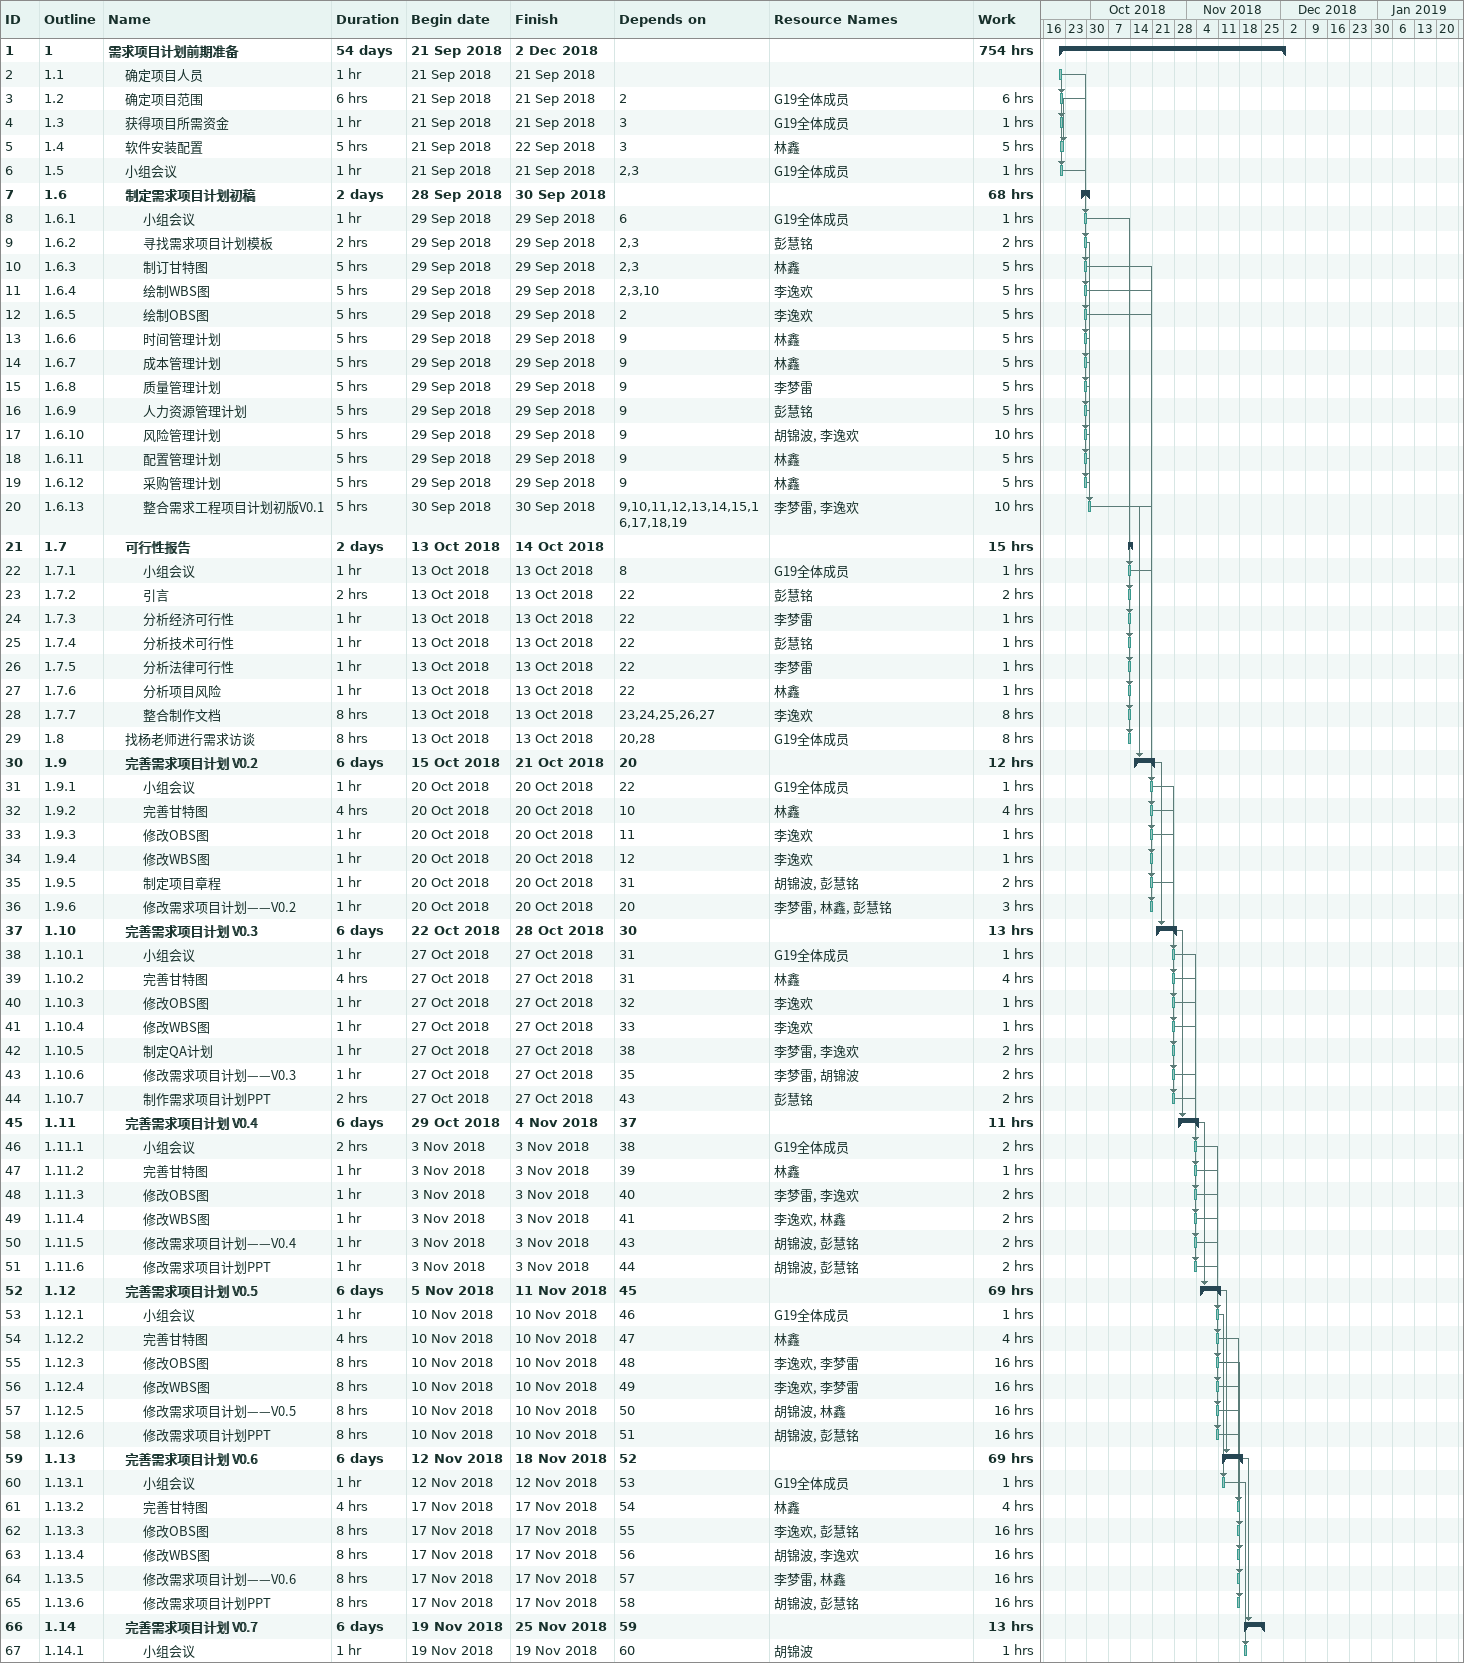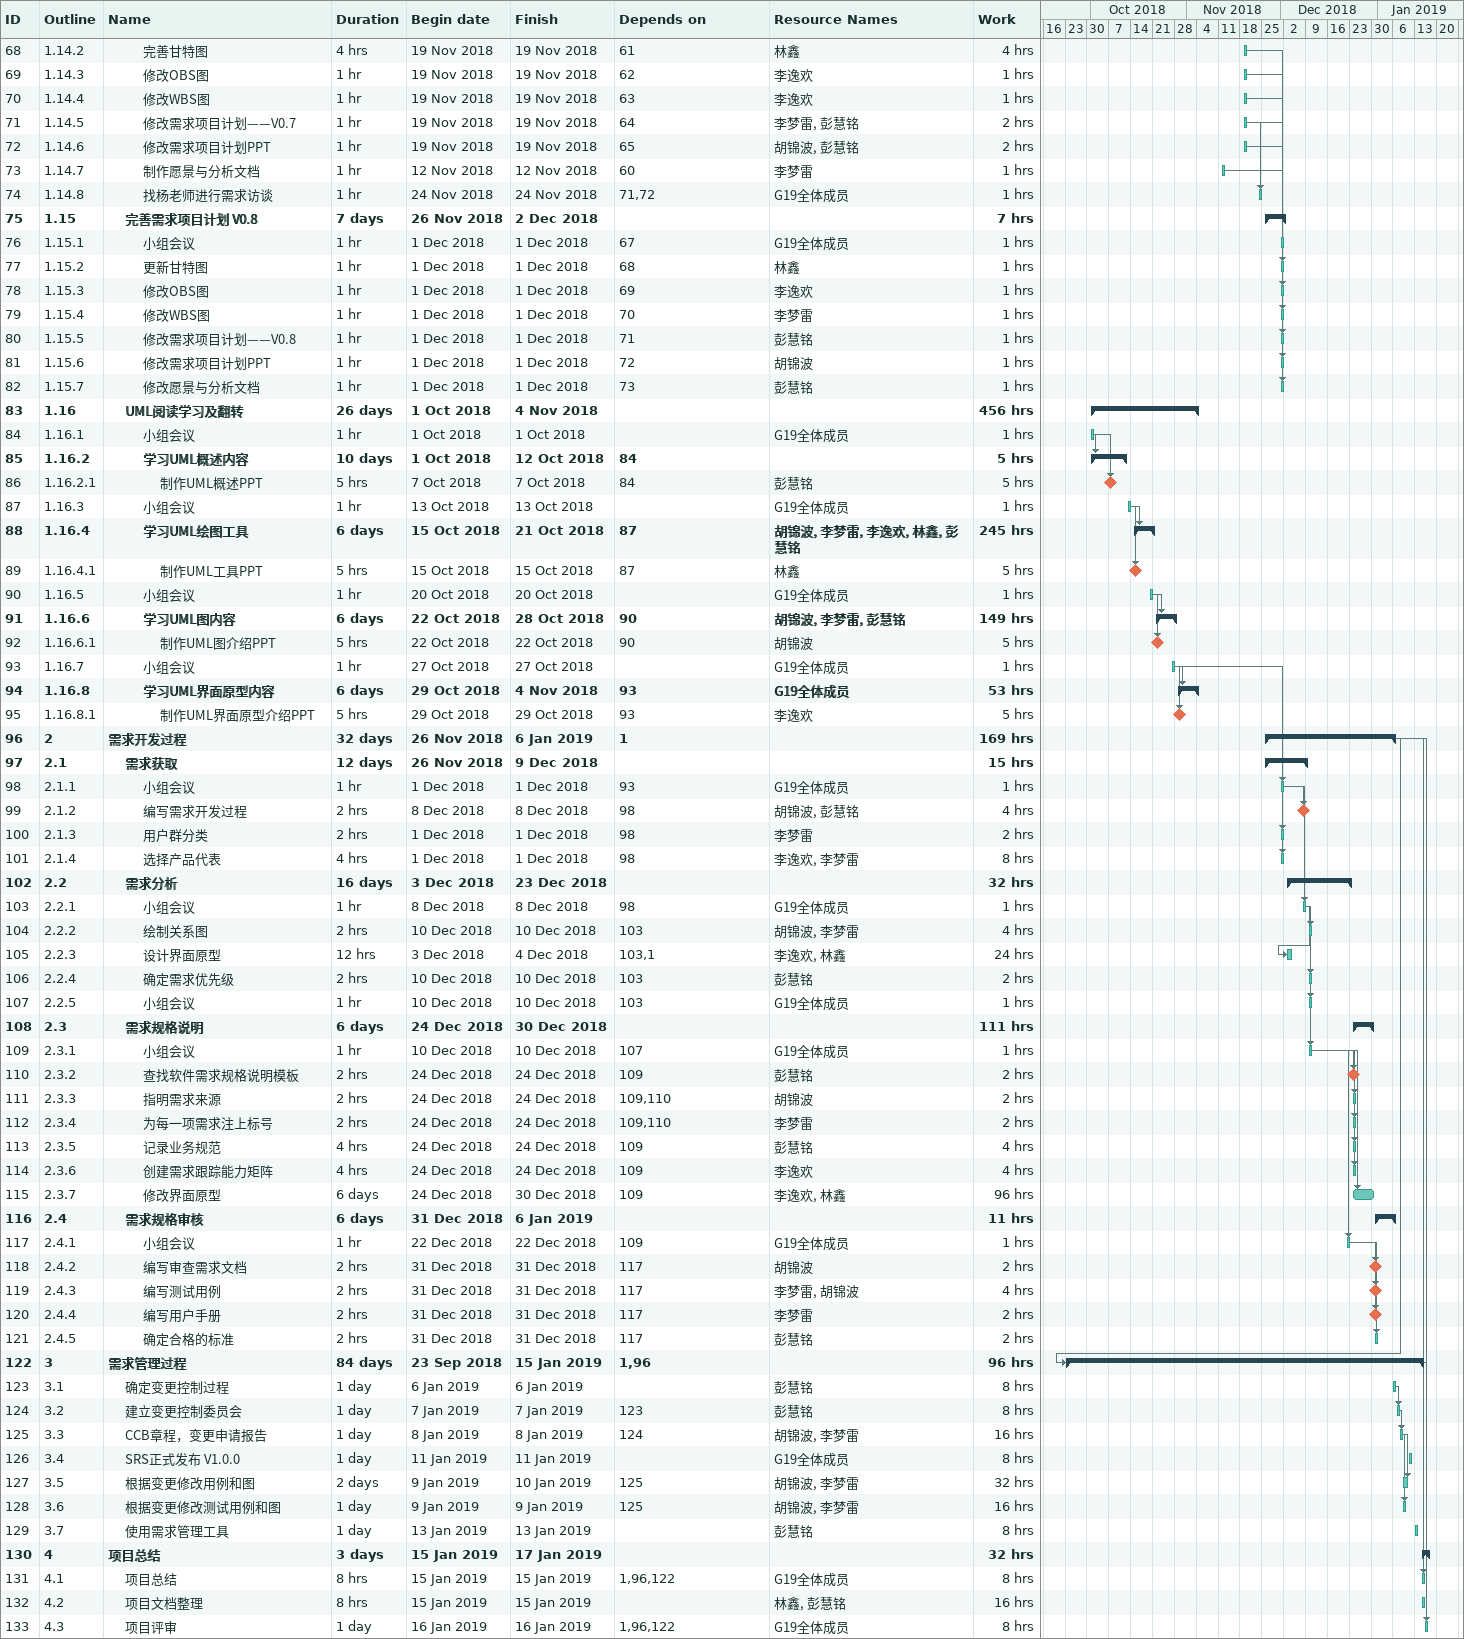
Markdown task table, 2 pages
| ID | WBS | Task | Duration | Start | Finish | Predecessors | Resources | Work (h) |
|---|---|---|---|---|---|---|---|---|
| 1 | 1 | **需求项目计划前期准备** | 54d | 2018-09-21 | 2018-12-02 |  |  | 754 |
| 2 | 1.1 | 确定项目人员 | 1h | 2018-09-21 | 2018-09-21 |  |  |  |
| 3 | 1.2 | 确定项目范围 | 6h | 2018-09-21 | 2018-09-21 | 2 | G19全体成员 | 6 |
| 4 | 1.3 | 获得项目所需资金 | 1h | 2018-09-21 | 2018-09-21 | 3 | G19全体成员 | 1 |
| 5 | 1.4 | 软件安装配置 | 5h | 2018-09-21 | 2018-09-22 | 3 | 林鑫 | 5 |
| 6 | 1.5 | 小组会议 | 1h | 2018-09-21 | 2018-09-21 | 2, 3 | G19全体成员 | 1 |
| 7 | 1.6 | **制定需求项目计划初稿** | 2d | 2018-09-28 | 2018-09-30 |  |  | 68 |
| 8 | 1.6.1 | 小组会议 | 1h | 2018-09-29 | 2018-09-29 | 6 | G19全体成员 | 1 |
| 9 | 1.6.2 | 寻找需求项目计划模板 | 2h | 2018-09-29 | 2018-09-29 | 2, 3 | 彭慧铭 | 2 |
| 10 | 1.6.3 | 制订甘特图 | 5h | 2018-09-29 | 2018-09-29 | 2, 3 | 林鑫 | 5 |
| 11 | 1.6.4 | 绘制WBS图 | 5h | 2018-09-29 | 2018-09-29 | 2, 3, 10 | 李逸欢 | 5 |
| 12 | 1.6.5 | 绘制OBS图 | 5h | 2018-09-29 | 2018-09-29 | 2 | 李逸欢 | 5 |
| 13 | 1.6.6 | 时间管理计划 | 5h | 2018-09-29 | 2018-09-29 | 9 | 林鑫 | 5 |
| 14 | 1.6.7 | 成本管理计划 | 5h | 2018-09-29 | 2018-09-29 | 9 | 林鑫 | 5 |
| 15 | 1.6.8 | 质量管理计划 | 5h | 2018-09-29 | 2018-09-29 | 9 | 李梦雷 | 5 |
| 16 | 1.6.9 | 人力资源管理计划 | 5h | 2018-09-29 | 2018-09-29 | 9 | 彭慧铭 | 5 |
| 17 | 1.6.10 | 风险管理计划 | 5h | 2018-09-29 | 2018-09-29 | 9 | 胡锦波, 李逸欢 | 10 |
| 18 | 1.6.11 | 配置管理计划 | 5h | 2018-09-29 | 2018-09-29 | 9 | 林鑫 | 5 |
| 19 | 1.6.12 | 采购管理计划 | 5h | 2018-09-29 | 2018-09-29 | 9 | 林鑫 | 5 |
| 20 | 1.6.13 | 整合需求工程项目计划初版V0.1 | 5h | 2018-09-30 | 2018-09-30 | 9, 10, 11, 12, 13, 14, 15, 16, 17, 18, 19 | 李梦雷, 李逸欢 | 10 |
| 21 | 1.7 | **可行性报告** | 2d | 2018-10-13 | 2018-10-14 |  |  | 15 |
| 22 | 1.7.1 | 小组会议 | 1h | 2018-10-13 | 2018-10-13 | 8 | G19全体成员 | 1 |
| 23 | 1.7.2 | 引言 | 2h | 2018-10-13 | 2018-10-13 | 22 | 彭慧铭 | 2 |
| 24 | 1.7.3 | 分析经济可行性 | 1h | 2018-10-13 | 2018-10-13 | 22 | 李梦雷 | 1 |
| 25 | 1.7.4 | 分析技术可行性 | 1h | 2018-10-13 | 2018-10-13 | 22 | 彭慧铭 | 1 |
| 26 | 1.7.5 | 分析法律可行性 | 1h | 2018-10-13 | 2018-10-13 | 22 | 李梦雷 | 1 |
| 27 | 1.7.6 | 分析项目风险 | 1h | 2018-10-13 | 2018-10-13 | 22 | 林鑫 | 1 |
| 28 | 1.7.7 | 整合制作文档 | 8h | 2018-10-13 | 2018-10-13 | 23, 24, 25, 26, 27 | 李逸欢 | 8 |
| 29 | 1.8 | 找杨老师进行需求访谈 | 8h | 2018-10-13 | 2018-10-13 | 20, 28 | G19全体成员 | 8 |
| 30 | 1.9 | **完善需求项目计划 V0.2** | 6d | 2018-10-15 | 2018-10-21 | 20 |  | 12 |
| 31 | 1.9.1 | 小组会议 | 1h | 2018-10-20 | 2018-10-20 | 22 | G19全体成员 | 1 |
| 32 | 1.9.2 | 完善甘特图 | 4h | 2018-10-20 | 2018-10-20 | 10 | 林鑫 | 4 |
| 33 | 1.9.3 | 修改OBS图 | 1h | 2018-10-20 | 2018-10-20 | 11 | 李逸欢 | 1 |
| 34 | 1.9.4 | 修改WBS图 | 1h | 2018-10-20 | 2018-10-20 | 12 | 李逸欢 | 1 |
| 35 | 1.9.5 | 制定项目章程 | 1h | 2018-10-20 | 2018-10-20 | 31 | 胡锦波, 彭慧铭 | 2 |
| 36 | 1.9.6 | 修改需求项目计划——V0.2 | 1h | 2018-10-20 | 2018-10-20 | 20 | 李梦雷, 林鑫, 彭慧铭 | 3 |
| 37 | 1.10 | **完善需求项目计划 V0.3** | 6d | 2018-10-22 | 2018-10-28 | 30 |  | 13 |
| 38 | 1.10.1 | 小组会议 | 1h | 2018-10-27 | 2018-10-27 | 31 | G19全体成员 | 1 |
| 39 | 1.10.2 | 完善甘特图 | 4h | 2018-10-27 | 2018-10-27 | 31 | 林鑫 | 4 |
| 40 | 1.10.3 | 修改OBS图 | 1h | 2018-10-27 | 2018-10-27 | 32 | 李逸欢 | 1 |
| 41 | 1.10.4 | 修改WBS图 | 1h | 2018-10-27 | 2018-10-27 | 33 | 李逸欢 | 1 |
| 42 | 1.10.5 | 制定QA计划 | 1h | 2018-10-27 | 2018-10-27 | 38 | 李梦雷, 李逸欢 | 2 |
| 43 | 1.10.6 | 修改需求项目计划——V0.3 | 1h | 2018-10-27 | 2018-10-27 | 35 | 李梦雷, 胡锦波 | 2 |
| 44 | 1.10.7 | 制作需求项目计划PPT | 2h | 2018-10-27 | 2018-10-27 | 43 | 彭慧铭 | 2 |
| 45 | 1.11 | **完善需求项目计划 V0.4** | 6d | 2018-10-29 | 2018-11-04 | 37 |  | 11 |
| 46 | 1.11.1 | 小组会议 | 2h | 2018-11-03 | 2018-11-03 | 38 | G19全体成员 | 2 |
| 47 | 1.11.2 | 完善甘特图 | 1h | 2018-11-03 | 2018-11-03 | 39 | 林鑫 | 1 |
| 48 | 1.11.3 | 修改OBS图 | 1h | 2018-11-03 | 2018-11-03 | 40 | 李梦雷, 李逸欢 | 2 |
| 49 | 1.11.4 | 修改WBS图 | 1h | 2018-11-03 | 2018-11-03 | 41 | 李逸欢, 林鑫 | 2 |
| 50 | 1.11.5 | 修改需求项目计划——V0.4 | 1h | 2018-11-03 | 2018-11-03 | 43 | 胡锦波, 彭慧铭 | 2 |
| 51 | 1.11.6 | 修改需求项目计划PPT | 1h | 2018-11-03 | 2018-11-03 | 44 | 胡锦波, 彭慧铭 | 2 |
| 52 | 1.12 | **完善需求项目计划 V0.5** | 6d | 2018-11-05 | 2018-11-11 | 45 |  | 69 |
| 53 | 1.12.1 | 小组会议 | 1h | 2018-11-10 | 2018-11-10 | 46 | G19全体成员 | 1 |
| 54 | 1.12.2 | 完善甘特图 | 4h | 2018-11-10 | 2018-11-10 | 47 | 林鑫 | 4 |
| 55 | 1.12.3 | 修改OBS图 | 8h | 2018-11-10 | 2018-11-10 | 48 | 李逸欢, 李梦雷 | 16 |
| 56 | 1.12.4 | 修改WBS图 | 8h | 2018-11-10 | 2018-11-10 | 49 | 李逸欢, 李梦雷 | 16 |
| 57 | 1.12.5 | 修改需求项目计划——V0.5 | 8h | 2018-11-10 | 2018-11-10 | 50 | 胡锦波, 林鑫 | 16 |
| 58 | 1.12.6 | 修改需求项目计划PPT | 8h | 2018-11-10 | 2018-11-10 | 51 | 胡锦波, 彭慧铭 | 16 |
| 59 | 1.13 | **完善需求项目计划 V0.6** | 6d | 2018-11-12 | 2018-11-18 | 52 |  | 69 |
| 60 | 1.13.1 | 小组会议 | 1h | 2018-11-12 | 2018-11-12 | 53 | G19全体成员 | 1 |
| 61 | 1.13.2 | 完善甘特图 | 4h | 2018-11-17 | 2018-11-17 | 54 | 林鑫 | 4 |
| 62 | 1.13.3 | 修改OBS图 | 8h | 2018-11-17 | 2018-11-17 | 55 | 李逸欢, 彭慧铭 | 16 |
| 63 | 1.13.4 | 修改WBS图 | 8h | 2018-11-17 | 2018-11-17 | 56 | 胡锦波, 李逸欢 | 16 |
| 64 | 1.13.5 | 修改需求项目计划——V0.6 | 8h | 2018-11-17 | 2018-11-17 | 57 | 李梦雷, 林鑫 | 16 |
| 65 | 1.13.6 | 修改需求项目计划PPT | 8h | 2018-11-17 | 2018-11-17 | 58 | 胡锦波, 彭慧铭 | 16 |
| 66 | 1.14 | **完善需求项目计划 V0.7** | 6d | 2018-11-19 | 2018-11-25 | 59 |  | 13 |
| 67 | 1.14.1 | 小组会议 | 1h | 2018-11-19 | 2018-11-19 | 60 | 胡锦波 | 1 |
| 68 | 1.14.2 | 完善甘特图 | 4h | 2018-11-19 | 2018-11-19 | 61 | 林鑫 | 4 |
| 69 | 1.14.3 | 修改OBS图 | 1h | 2018-11-19 | 2018-11-19 | 62 | 李逸欢 | 1 |
| 70 | 1.14.4 | 修改WBS图 | 1h | 2018-11-19 | 2018-11-19 | 63 | 李逸欢 | 1 |
| 71 | 1.14.5 | 修改需求项目计划——V0.7 | 1h | 2018-11-19 | 2018-11-19 | 64 | 李梦雷, 彭慧铭 | 2 |
| 72 | 1.14.6 | 修改需求项目计划PPT | 1h | 2018-11-19 | 2018-11-19 | 65 | 胡锦波, 彭慧铭 | 2 |
| 73 | 1.14.7 | 制作愿景与分析文档 | 1h | 2018-11-12 | 2018-11-12 | 60 | 李梦雷 | 1 |
| 74 | 1.14.8 | 找杨老师进行需求访谈 | 1h | 2018-11-24 | 2018-11-24 | 71, 72 | G19全体成员 | 1 |
| 75 | 1.15 | **完善需求项目计划 V0.8** | 7d | 2018-11-26 | 2018-12-02 |  |  | 7 |
| 76 | 1.15.1 | 小组会议 | 1h | 2018-12-01 | 2018-12-01 | 67 | G19全体成员 | 1 |
| 77 | 1.15.2 | 更新甘特图 | 1h | 2018-12-01 | 2018-12-01 | 68 | 林鑫 | 1 |
| 78 | 1.15.3 | 修改OBS图 | 1h | 2018-12-01 | 2018-12-01 | 69 | 李逸欢 | 1 |
| 79 | 1.15.4 | 修改WBS图 | 1h | 2018-12-01 | 2018-12-01 | 70 | 李梦雷 | 1 |
| 80 | 1.15.5 | 修改需求项目计划——V0.8 | 1h | 2018-12-01 | 2018-12-01 | 71 | 彭慧铭 | 1 |
| 81 | 1.15.6 | 修改需求项目计划PPT | 1h | 2018-12-01 | 2018-12-01 | 72 | 胡锦波 | 1 |
| 82 | 1.15.7 | 修改愿景与分析文档 | 1h | 2018-12-01 | 2018-12-01 | 73 | 彭慧铭 | 1 |
| 83 | 1.16 | **UML阅读学习及翻转** | 26d | 2018-10-01 | 2018-11-04 |  |  | 456 |
| 84 | 1.16.1 | 小组会议 | 1h | 2018-10-01 | 2018-10-01 |  | G19全体成员 | 1 |
| 85 | 1.16.2 | **学习UML概述内容** | 10d | 2018-10-01 | 2018-10-12 | 84 |  | 5 |
| 86 | 1.16.2.1 | 制作UML概述PPT | 5h | 2018-10-07 | 2018-10-07 | 84 | 彭慧铭 | 5 |
| 87 | 1.16.3 | 小组会议 | 1h | 2018-10-13 | 2018-10-13 |  | G19全体成员 | 1 |
| 88 | 1.16.4 | **学习UML绘图工具** | 6d | 2018-10-15 | 2018-10-21 | 87 | 胡锦波, 李梦雷, 李逸欢, 林鑫, 彭慧铭 | 245 |
| 89 | 1.16.4.1 | 制作UML工具PPT | 5h | 2018-10-15 | 2018-10-15 | 87 | 林鑫 | 5 |
| 90 | 1.16.5 | 小组会议 | 1h | 2018-10-20 | 2018-10-20 |  | G19全体成员 | 1 |
| 91 | 1.16.6 | **学习UML图内容** | 6d | 2018-10-22 | 2018-10-28 | 90 | 胡锦波, 李梦雷, 彭慧铭 | 149 |
| 92 | 1.16.6.1 | 制作UML图介绍PPT | 5h | 2018-10-22 | 2018-10-22 | 90 | 胡锦波 | 5 |
| 93 | 1.16.7 | 小组会议 | 1h | 2018-10-27 | 2018-10-27 |  | G19全体成员 | 1 |
| 94 | 1.16.8 | **学习UML界面原型内容** | 6d | 2018-10-29 | 2018-11-04 | 93 | G19全体成员 | 53 |
| 95 | 1.16.8.1 | 制作UML界面原型介绍PPT | 5h | 2018-10-29 | 2018-10-29 | 93 | 李逸欢 | 5 |
| 96 | 2 | **需求开发过程** | 32d | 2018-11-26 | 2019-01-06 | 1 |  | 169 |
| 97 | 2.1 | **需求获取** | 12d | 2018-11-26 | 2018-12-09 |  |  | 15 |
| 98 | 2.1.1 | 小组会议 | 1h | 2018-12-01 | 2018-12-01 | 93 | G19全体成员 | 1 |
| 99 | 2.1.2 | 编写需求开发过程 | 2h | 2018-12-08 | 2018-12-08 | 98 | 胡锦波, 彭慧铭 | 4 |
| 100 | 2.1.3 | 用户群分类 | 2h | 2018-12-01 | 2018-12-01 | 98 | 李梦雷 | 2 |
| 101 | 2.1.4 | 选择产品代表 | 4h | 2018-12-01 | 2018-12-01 | 98 | 李逸欢, 李梦雷 | 8 |
| 102 | 2.2 | **需求分析** | 16d | 2018-12-03 | 2018-12-23 |  |  | 32 |
| 103 | 2.2.1 | 小组会议 | 1h | 2018-12-08 | 2018-12-08 | 98 | G19全体成员 | 1 |
| 104 | 2.2.2 | 绘制关系图 | 2h | 2018-12-10 | 2018-12-10 | 103 | 胡锦波, 李梦雷 | 4 |
| 105 | 2.2.3 | 设计界面原型 | 12h | 2018-12-03 | 2018-12-04 | 103, 1 | 李逸欢, 林鑫 | 24 |
| 106 | 2.2.4 | 确定需求优先级 | 2h | 2018-12-10 | 2018-12-10 | 103 | 彭慧铭 | 2 |
| 107 | 2.2.5 | 小组会议 | 1h | 2018-12-10 | 2018-12-10 | 103 | G19全体成员 | 1 |
| 108 | 2.3 | **需求规格说明** | 6d | 2018-12-24 | 2018-12-30 |  |  | 111 |
| 109 | 2.3.1 | 小组会议 | 1h | 2018-12-10 | 2018-12-10 | 107 | G19全体成员 | 1 |
| 110 | 2.3.2 | 查找软件需求规格说明模板 | 2h | 2018-12-24 | 2018-12-24 | 109 | 彭慧铭 | 2 |
| 111 | 2.3.3 | 指明需求来源 | 2h | 2018-12-24 | 2018-12-24 | 109, 110 | 胡锦波 | 2 |
| 112 | 2.3.4 | 为每一项需求注上标号 | 2h | 2018-12-24 | 2018-12-24 | 109, 110 | 李梦雷 | 2 |
| 113 | 2.3.5 | 记录业务规范 | 4h | 2018-12-24 | 2018-12-24 | 109 | 彭慧铭 | 4 |
| 114 | 2.3.6 | 创建需求跟踪能力矩阵 | 4h | 2018-12-24 | 2018-12-24 | 109 | 李逸欢 | 4 |
| 115 | 2.3.7 | 修改界面原型 | 6d | 2018-12-24 | 2018-12-30 | 109 | 李逸欢, 林鑫 | 96 |
| 116 | 2.4 | **需求规格审核** | 6d | 2018-12-31 | 2019-01-06 |  |  | 11 |
| 117 | 2.4.1 | 小组会议 | 1h | 2018-12-22 | 2018-12-22 | 109 | G19全体成员 | 1 |
| 118 | 2.4.2 | 编写审查需求文档 | 2h | 2018-12-31 | 2018-12-31 | 117 | 胡锦波 | 2 |
| 119 | 2.4.3 | 编写测试用例 | 2h | 2018-12-31 | 2018-12-31 | 117 | 李梦雷, 胡锦波 | 4 |
| 120 | 2.4.4 | 编写用户手册 | 2h | 2018-12-31 | 2018-12-31 | 117 | 李梦雷 | 2 |
| 121 | 2.4.5 | 确定合格的标准 | 2h | 2018-12-31 | 2018-12-31 | 117 | 彭慧铭 | 2 |
| 122 | 3 | **需求管理过程** | 84d | 2018-09-23 | 2019-01-15 | 1, 96 |  | 96 |
| 123 | 3.1 | 确定变更控制过程 | 1d | 2019-01-06 | 2019-01-06 |  | 彭慧铭 | 8 |
| 124 | 3.2 | 建立变更控制委员会 | 1d | 2019-01-07 | 2019-01-07 | 123 | 彭慧铭 | 8 |
| 125 | 3.3 | CCB章程，变更申请报告 | 1d | 2019-01-08 | 2019-01-08 | 124 | 胡锦波, 李梦雷 | 16 |
| 126 | 3.4 | SRS正式发布 V1.0.0 | 1d | 2019-01-11 | 2019-01-11 |  | G19全体成员 | 8 |
| 127 | 3.5 | 根据变更修改用例和图 | 2d | 2019-01-09 | 2019-01-10 | 125 | 胡锦波, 李梦雷 | 32 |
| 128 | 3.6 | 根据变更修改测试用例和图 | 1d | 2019-01-09 | 2019-01-09 | 125 | 胡锦波, 李梦雷 | 16 |
| 129 | 3.7 | 使用需求管理工具 | 1d | 2019-01-13 | 2019-01-13 |  | 彭慧铭 | 8 |
| 130 | 4 | **项目总结** | 3d | 2019-01-15 | 2019-01-17 |  |  | 32 |
| 131 | 4.1 | 项目总结 | 8h | 2019-01-15 | 2019-01-15 | 1, 96, 122 | G19全体成员 | 8 |
| 132 | 4.2 | 项目文档整理 | 8h | 2019-01-15 | 2019-01-15 |  | 林鑫, 彭慧铭 | 16 |
| 133 | 4.3 | 项目评审 | 1d | 2019-01-16 | 2019-01-16 | 1, 96, 122 | G19全体成员 | 8 |
